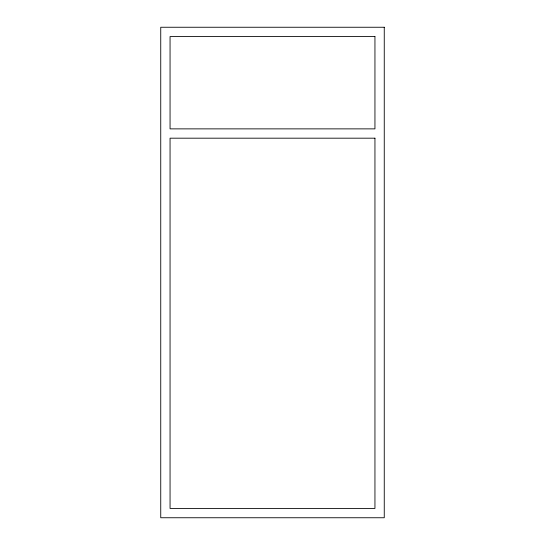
<?xml version="1.0" encoding="UTF-8"?>
<svg xmlns="http://www.w3.org/2000/svg" width="545" height="545" viewBox="0 0 545 545"><rect width="100%" height="100%" fill="white"/><g stroke="black" fill="none" stroke-linecap="round" stroke-linejoin="round"><path stroke-width="0.82" d="M384.259 27.25L160.741 27.25L160.741 517.75L384.259 517.75L384.259 27.25M374.946 36.563L170.054 36.563L170.054 128.872L374.946 128.872L374.946 36.563M374.946 138.185L170.054 138.185L170.054 508.437L374.946 508.437L374.946 138.185"/></g></svg>
